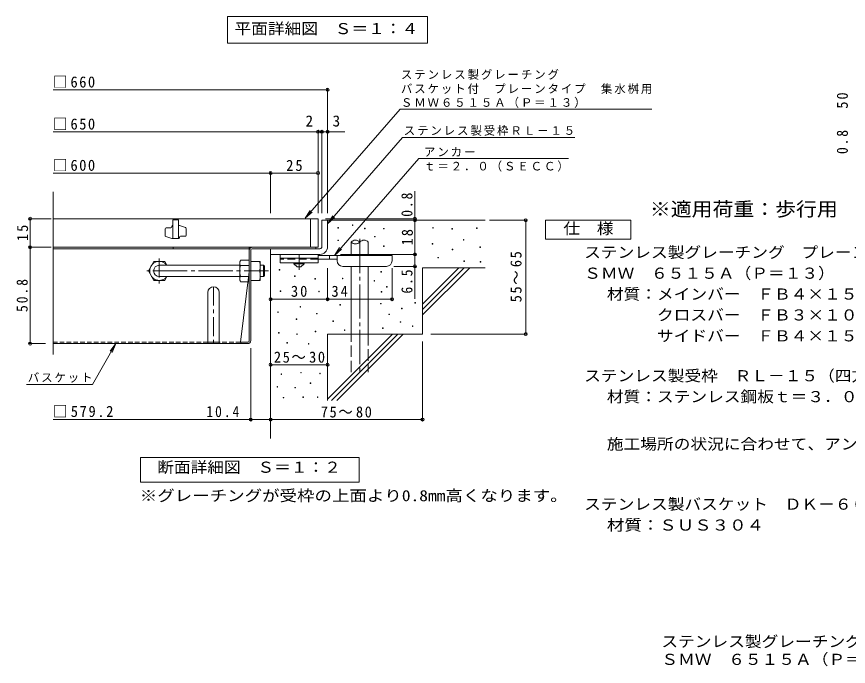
# Model space of a CAD drawing. Units: millimetres at full size, sheet at 1:4, with parts at other scales. Extents: x -953 to 1047, y -779 to 782.
# Drawn here: x -825 to 51, y -779 to -95 of the extents above; entities that cross this region are included whole.
import ezdxf
from ezdxf.enums import TextEntityAlignment as Align

# ---------------------------------------------------------------- set-up
doc = ezdxf.new("R2010")
doc.units = ezdxf.units.MM
doc.header["$LTSCALE"] = 4
doc.header["$PDMODE"] = 32
doc.header["$PDSIZE"] = 3.2
for name, pattern in [('CHAIN1', [8, 5, -1, 1, -1]), ('CHAIN2', [12, 9, -1, 1, -1]), ('DASHED1', [1.8, 1.2, -0.6]), ('DASHED2', [3, 2, -1]), ('DASHED3', [4, 3, -1])]:
    doc.linetypes.add(name, pattern=pattern)
for name, color, linetype, lineweight in [('A-4_その他', 7, 'Continuous', 9), ('A-5_文字', 7, 'Continuous', 9), ('D-0_芯', 7, 'Continuous', 9), ('D-1_躯体', 2, 'Continuous', 9), ('D-2_仕上', 3, 'Continuous', 9), ('D-4_その他', 7, 'Continuous', 9), ('D-5_文字', 7, 'Continuous', 9), ('D-6_寸法', 6, 'Continuous', 9), ('D-7_ハッチ', 2, 'Continuous', 9), ('D-8_記号', 2, 'Continuous', 9), ('D-9_0-HOJO', 4, 'Continuous', 9), ('D-B_7-WAKU-T', 2, 'Continuous', 9)]:
    doc.layers.add(name, color=color, linetype=linetype, lineweight=lineweight)
doc.layers.add('F-5_F-5ﾚｲﾔ', color=2, linetype='Continuous')
doc.styles.add('ＭＳ ゴシック', font='')
doc.styles.get('ＭＳ ゴシック').set_extended_font_data('MS Gothic')

msp = doc.modelspace()

# ---------------------------------------------------------------- linework, layer by layer
at = {"layer": 'A-5_文字'}
for p, q in [((-602.491, -94.561), (-392.091, -94.561)), ((-602.491, -94.561), (-602.491, -122.561)), ((-392.091, -94.561), (-392.091, -122.561)), ((-602.491, -122.561), (-392.091, -122.561))]:
    msp.add_line(p, q, dxfattribs=at)
at = {"layer": 'D-0_芯'}
for points in [[(-471.086, -314.619), (-471.086, -314.019), (-470.486, -314.019), (-470.486, -314.619)], [(-486.441, -317.515), (-486.441, -316.915), (-485.842, -316.915), (-485.842, -317.515)], [(-458.233, -318.056), (-458.233, -317.455), (-457.633, -317.455), (-457.633, -318.056)], [(-438.257, -318.327), (-438.257, -317.727), (-437.657, -317.727), (-437.657, -318.327)], [(-386.554, -317.515), (-386.554, -316.915), (-385.953, -316.915), (-385.953, -317.515)], [(-366.251, -318.598), (-366.251, -317.998), (-365.651, -317.998), (-365.651, -318.598)], [(-340.264, -317.786), (-340.264, -317.186), (-339.664, -317.186), (-339.664, -317.786)], [(-486.378, -330.582), (-486.378, -329.982), (-485.778, -329.982), (-485.778, -330.582)], [(-447.732, -326.719), (-447.732, -326.119), (-447.132, -326.119), (-447.132, -326.719)], [(-354.174, -330.085), (-354.174, -329.485), (-353.574, -329.485), (-353.574, -330.085)], [(-438.281, -336.695), (-438.281, -336.094), (-437.681, -336.094), (-437.681, -336.695)], [(-387.095, -334.298), (-387.095, -333.698), (-386.495, -333.698), (-386.495, -334.298)], [(-365.981, -340.254), (-365.981, -339.653), (-365.38, -339.653), (-365.38, -340.254)], [(-336.754, -337.756), (-336.754, -337.156), (-336.153, -337.156), (-336.153, -337.756)], [(-381.114, -348.82), (-381.114, -348.22), (-380.514, -348.22), (-380.514, -348.82)], [(-353.659, -352.557), (-353.659, -351.957), (-353.059, -351.957), (-353.059, -352.557)], [(-336.492, -353.151), (-336.492, -352.55), (-335.892, -352.55), (-335.892, -353.151)], [(-548.177, -361.755), (-548.177, -361.155), (-547.578, -361.155), (-547.578, -361.755)], [(-532.037, -368.303), (-532.037, -367.703), (-531.437, -367.703), (-531.437, -368.303)], [(-441.082, -363.752), (-441.082, -363.152), (-440.482, -363.152), (-440.482, -363.752)], [(-510.72, -371.196), (-510.72, -370.596), (-510.12, -370.596), (-510.12, -371.196)], [(-481.68, -370.727), (-481.68, -370.127), (-481.08, -370.127), (-481.08, -370.727)], [(-448.293, -373.181), (-448.293, -372.58), (-447.692, -372.58), (-447.692, -373.181)], [(-547.018, -384.202), (-547.018, -383.602), (-546.418, -383.602), (-546.418, -384.202)], [(-506.622, -384.597), (-506.622, -383.997), (-506.022, -383.997), (-506.022, -384.597)], [(-440.831, -384.992), (-440.831, -384.392), (-440.231, -384.392), (-440.231, -384.992)], [(-435.21, -379.494), (-435.21, -378.893), (-434.61, -378.893), (-434.61, -379.494)], [(-526.182, -400.665), (-526.182, -400.065), (-525.582, -400.065), (-525.582, -400.665)], [(-484.178, -398.64), (-484.178, -398.039), (-483.578, -398.039), (-483.578, -398.64)], [(-441.398, -397.386), (-441.398, -396.786), (-440.798, -396.786), (-440.798, -397.386)], [(-419.344, -402.342), (-419.344, -401.742), (-418.744, -401.742), (-418.744, -402.342)], [(-405.247, -396.356), (-405.247, -395.756), (-404.648, -395.756), (-404.648, -396.356)], [(-549.753, -406.221), (-549.753, -405.621), (-549.153, -405.621), (-549.153, -406.221)], [(-508.84, -407.879), (-508.84, -407.279), (-508.24, -407.279), (-508.24, -407.879)], [(-432.613, -408.62), (-432.613, -408.02), (-432.013, -408.02), (-432.013, -408.62)], [(-530.276, -413.648), (-530.276, -413.047), (-529.676, -413.047), (-529.676, -413.648)], [(-491.62, -415.87), (-491.62, -415.27), (-491.02, -415.27), (-491.02, -415.87)], [(-420.697, -416.689), (-420.697, -416.089), (-420.098, -416.089), (-420.098, -416.689)], [(-407.955, -420.989), (-407.955, -420.389), (-407.355, -420.389), (-407.355, -420.989)], [(-548.787, -427.992), (-548.787, -427.392), (-548.187, -427.392), (-548.187, -427.992)], [(-529.777, -429.547), (-529.777, -428.946), (-529.177, -428.946), (-529.177, -429.547)], [(-510.263, -426.573), (-510.263, -425.973), (-509.662, -425.973), (-509.662, -426.573)], [(-479.573, -425.344), (-479.573, -424.744), (-478.973, -424.744), (-478.973, -425.344)], [(-439.412, -423.102), (-439.412, -422.502), (-438.812, -422.502), (-438.812, -423.102)], [(-540.213, -438.624), (-540.213, -438.024), (-539.613, -438.024), (-539.613, -438.624)], [(-517.406, -439.653), (-517.406, -439.052), (-516.806, -439.052), (-516.806, -439.653)], [(-546.198, -471.582), (-546.198, -470.982), (-545.597, -470.982), (-545.597, -471.582)], [(-525.489, -470.06), (-525.489, -469.459), (-524.889, -469.459), (-524.889, -470.06)], [(-505.542, -470.821), (-505.542, -470.221), (-504.942, -470.221), (-504.942, -470.821)], [(-515.439, -481.175), (-515.439, -480.575), (-514.839, -480.575), (-514.839, -481.175)], [(-550.461, -484.982), (-550.461, -484.382), (-549.861, -484.382), (-549.861, -484.982)], [(-531.58, -485.896), (-531.58, -485.295), (-530.98, -485.295), (-530.98, -485.896)], [(-543.914, -496.402), (-543.914, -495.802), (-543.314, -495.802), (-543.314, -496.402)], [(-523.205, -495.793), (-523.205, -495.193), (-522.605, -495.193), (-522.605, -495.793)], [(-507.978, -495.793), (-507.978, -495.193), (-507.378, -495.193), (-507.378, -495.793)]]:
    msp.add_lwpolyline(points, close=True, dxfattribs=at)
at = {"layer": 'D-1_躯体'}
for p, q in [((-503.292, -309.135), (-497.292, -309.135)), ((-503.292, -337.135), (-503.292, -309.135)), ((-497.292, -309.135), (-497.292, -337.135)), ((-557.295, -339.135), (-505.292, -339.135)), ((-557.292, -345.135), (-557.292, -339.135)), ((-505.292, -345.135), (-557.295, -345.135))]:
    msp.add_line(p, q, dxfattribs=at)
at = {"layer": 'D-1_躯体', "color": 3}
for p, q in [((-568.099, -356.535), (-564.699, -356.535)), ((-564.699, -356.535), (-563.699, -357.535)), ((-564.699, -368.535), (-564.699, -356.535)), ((-563.699, -367.535), (-563.699, -357.535)), ((-564.699, -368.535), (-563.699, -367.535)), ((-568.099, -368.535), (-564.699, -368.535))]:
    msp.add_line(p, q, dxfattribs=at)
at = {"layer": 'D-1_躯体'}
for centre, radius, start, end in [((-505.292, -337.135), 8, 270, 0.00024), ((-505.292, -337.135), 2, 270, 0.0002), ((-505.292, -337.136), 2, 270.02448, 0.01074)]:
    msp.add_arc(centre, radius, start, end, dxfattribs=at)
at = {"layer": 'D-2_仕上'}
for p, q in [((-786.359, -450.512), (-786.359, -279.256)), ((-507.292, -307.535), (-786.359, -307.535)), ((-660.292, -308.535), (-660.292, -328.535)), ((-654.292, -308.535), (-660.292, -308.535)), ((-654.292, -308.535), (-654.292, -328.535)), ((-653.292, -314.535), (-654.292, -314.535)), ((-646.955, -316.799), (-653.292, -314.535)), ((-515.292, -337.535), (-515.292, -307.535)), ((-507.292, -307.535), (-507.292, -337.535)), ((-668.292, -325.33), (-668.292, -318.035)), ((-667.292, -317.035), (-662.292, -317.035)), ((-661.292, -316.035), (-661.292, -315.536)), ((-646.292, -317.74), (-646.292, -325.035)), ((-667.628, -326.273), (-661.292, -328.535)), ((-654.292, -328.535), (-661.292, -328.535)), ((-653.292, -327.535), (-653.292, -327.036)), ((-652.292, -326.035), (-647.292, -326.035)), ((-786.359, -337.535), (-507.292, -337.535))]:
    msp.add_line(p, q, dxfattribs=at)
for centre, start, end in [((-660.292, -315.536), 90, 180), ((-667.292, -318.035), 90, 180), ((-662.292, -316.035), 270, 0), ((-647.292, -317.74), 0, 70.34616), ((-667.292, -325.33), 180, 250.34616), ((-654.292, -327.535), 270, 0), ((-652.292, -327.036), 90, 180), ((-647.292, -325.035), 270, 0)]:
    msp.add_arc(centre, 1, start, end, dxfattribs=at)
at = {"layer": 'D-4_その他'}
for p, q in [((-786.359, -171.588), (-497.292, -171.588)), ((-497.292, -301.553), (-497.292, -170.388)), ((-786.359, -215.867), (-479.018, -215.867)), ((-507.292, -301.553), (-507.292, -214.667)), ((-503.292, -301.553), (-503.292, -214.667)), ((-557.292, -301.553), (-557.292, -258.167)), ((-405.309, -309.135), (-405.309, -278.557)), ((-788.499, -307.535), (-811.719, -307.535)), ((-810.519, -337.535), (-810.519, -307.535)), ((-404.109, -307.535), (-499.292, -307.535)), ((-405.309, -309.135), (-405.309, -345.135)), ((-326.88, -309.135), (-287.418, -309.135)), ((-288.618, -429.135), (-288.618, -309.135)), ((-788.499, -337.535), (-811.719, -337.535)), ((-810.519, -337.535), (-810.519, -439.135)), ((-483.691, -345.135), (-404.109, -345.135)), ((-405.309, -345.135), (-405.309, -391.835)), ((-404.109, -357.735), (-427.292, -357.735)), ((-497.292, -393.576), (-497.292, -359.735)), ((-429.292, -393.576), (-429.292, -359.735)), ((-388.397, -429.135), (-287.418, -429.135)), ((-397.291, -436.793), (-397.291, -520.335)), ((-811.719, -439.135), (-794.359, -439.135)), ((-720.114, -439.135), (-723.941, -448.374)), ((-578.099, -520.335), (-578.099, -443.935)), ((-557.292, -461.383), (-497.292, -461.383)), ((-814.191, -482.142), (-744.944, -482.142)), ((-578.099, -519.135), (-786.359, -519.135)), ((-557.292, -519.135), (-578.099, -519.135)), ((-557.292, -519.135), (-397.291, -519.135))]:
    msp.add_line(p, q, dxfattribs=at)
for points in [[(-786.359, -259.368), (-557.292, -259.368), (-507.292, -259.368)], [(-557.292, -392.376), (-497.292, -392.376), (-429.292, -392.376)], [(-744.944, -482.142), (-720.114, -439.135), (-726.202, -447.069)]]:
    msp.add_lwpolyline(points, dxfattribs=at)
for p in [(-497.292, -171.588), (-507.292, -215.867), (-503.292, -215.867), (-497.292, -215.867), (-557.292, -259.368), (-507.292, -259.368), (-810.519, -307.535), (-405.309, -307.535), (-405.309, -309.135), (-288.618, -309.135), (-810.519, -337.535), (-405.309, -345.135), (-405.309, -357.735), (-557.292, -392.376), (-497.292, -392.376), (-429.292, -392.376), (-288.618, -429.135), (-810.519, -439.135), (-557.292, -461.383), (-497.292, -461.383), (-578.099, -519.135), (-557.292, -519.135), (-397.291, -519.135)]:
    msp.add_point(p, dxfattribs=at)
at = {"layer": 'D-5_文字'}
for p, q in [((-420.952, -192.149), (-520.986, -307.082)), ((-420.952, -192.149), (-155.839, -192.149)), ((-418.265, -222.026), (-497.292, -312.823)), ((-418.265, -222.026), (-237.018, -222.026)), ((-401.124, -243.971), (-490.044, -346.135)), ((-401.124, -243.971), (-243.447, -243.971)), ((-520.986, -307.082), (-515.462, -298.747)), ((-520.986, -307.082), (-513.493, -300.461)), ((-497.292, -312.823), (-491.767, -304.488)), ((-497.292, -312.823), (-489.798, -306.201)), ((-490.044, -346.135), (-484.519, -337.799)), ((-490.044, -346.135), (-482.551, -339.513))]:
    msp.add_line(p, q, dxfattribs=at)
for points in [[(-267.865, -329.135), (-267.865, -309.135), (-177.865, -309.135), (-177.865, -329.135)], [(-694.089, -585.135), (-694.089, -559.135), (-464.089, -559.135), (-464.089, -585.135)]]:
    msp.add_lwpolyline(points, close=True, dxfattribs=at)
at = {"layer": 'D-6_寸法'}
for p, q in [((-497.292, -309.135), (-331.291, -309.135)), ((-472.375, -346.135), (-472.375, -332.135)), ((-454.375, -346.135), (-454.375, -332.135)), ((-557.292, -345.135), (-557.292, -539.135)), ((-472.375, -429.135), (-472.375, -357.735)), ((-454.375, -429.135), (-454.375, -357.735)), ((-397.292, -359.135), (-331.291, -359.135)), ((-397.292, -359.135), (-397.292, -429.135)), ((-397.292, -397.539), (-358.887, -359.135)), ((-397.292, -403.196), (-353.231, -359.135)), ((-397.292, -408.852), (-347.575, -359.135)), ((-497.292, -429.135), (-397.292, -429.135)), ((-497.292, -497.538), (-428.888, -429.135)), ((-497.292, -429.135), (-497.292, -499.135)), ((-493.232, -499.135), (-423.232, -429.135)), ((-487.576, -499.135), (-417.575, -429.135))]:
    msp.add_line(p, q, dxfattribs=at)
at = {"layer": 'D-6_寸法', "linetype": 'CHAIN2'}
msp.add_line((-463.375, -328.749), (-463.375, -469.135), dxfattribs=at)
at = {"layer": 'D-6_寸法', "linetype": 'DASHED3'}
for p, q in [((-472.375, -469.135), (-472.375, -429.135)), ((-454.375, -429.135), (-454.375, -469.135))]:
    msp.add_line(p, q, dxfattribs=at)
at = {"layer": 'D-6_寸法'}
for centre, start, end in [((-467.875, -336.197), 42.07146, 137.92854), ((-467.875, -328.073), 222.07146, 317.92854), ((-458.875, -336.197), 42.07146, 137.92854)]:
    msp.add_arc(centre, 6.062, start, end, dxfattribs=at)
at = {"layer": 'D-7_ハッチ'}
for p, q in [((-579.699, -337.535), (-786.359, -337.535)), ((-579.699, -339.135), (-786.359, -339.135)), ((-659.701, -337.535), (-659.701, -339.135)), ((-579.699, -436.202), (-579.699, -337.535)), ((-578.099, -435.935), (-578.099, -340.469)), ((-576.766, -339.135), (-509.692, -339.135)), ((-576.499, -337.535), (-509.692, -337.535)), ((-509.692, -337.535), (-509.692, -339.135)), ((-579.699, -363.535), (-588.923, -437.535)), ((-581.032, -437.535), (-588.923, -437.535)), ((-581.299, -439.135), (-786.359, -439.135))]:
    msp.add_line(p, q, dxfattribs=at)
at = {"layer": 'D-7_ハッチ', "linetype": 'DASHED1'}
for p, q in [((-623.299, -437.535), (-786.359, -437.535)), ((-588.923, -437.535), (-611.299, -437.535))]:
    msp.add_line(p, q, dxfattribs=at)
at = {"layer": 'D-7_ハッチ'}
for centre, radius, start, end in [((-576.499, -340.735), 3.2, 90, 180), ((-576.766, -340.469), 1.333, 90, 180), ((-587.323, -437.535), 1.6, 180, 270), ((-581.299, -435.935), 3.2, 270, 0), ((-581.032, -436.202), 1.333, 270, 0)]:
    msp.add_arc(centre, radius, start, end, dxfattribs=at)
at = {"layer": 'D-8_記号', "linetype": 'CHAIN1'}
for p, q in [((-674.492, -349.343), (-674.492, -375.728)), ((-661.299, -362.535), (-687.685, -362.535)), ((-617.299, -379.135), (-617.299, -439.135))]:
    msp.add_line(p, q, dxfattribs=at)
at = {"layer": 'D-8_記号'}
for p, q in [((-623.299, -385.135), (-623.299, -439.135)), ((-611.299, -385.135), (-611.299, -439.135)), ((-623.299, -437.535), (-611.299, -437.535))]:
    msp.add_line(p, q, dxfattribs=at)
msp.add_arc((-617.299, -385.135), 6, 0, 180, dxfattribs=at)
at = {"layer": 'D-9_0-HOJO', "color": 3}
for p, q in [((-547.292, -345.135), (-547.292, -354.135)), ((-507.292, -345.135), (-547.292, -345.135)), ((-507.292, -349.135), (-547.292, -349.135)), ((-507.292, -345.135), (-507.292, -354.135)), ((-507.292, -354.135), (-547.292, -354.135))]:
    msp.add_line(p, q, dxfattribs=at)
at = {"layer": 'D-9_0-HOJO', "color": 3, "linetype": 'DASHED2'}
msp.add_line((-507.292, -350.135), (-547.292, -350.135), dxfattribs=at)
at = {"layer": 'D-9_0-HOJO', "linetype": 'CHAIN1'}
msp.add_line((-527.292, -361.231), (-527.292, -345.135), dxfattribs=at)
at = {"layer": 'D-9_0-HOJO'}
for p, q in [((-429.292, -346.135), (-507.292, -346.135)), ((-487.282, -350.135), (-507.292, -350.135)), ((-495.292, -350.135), (-495.292, -346.135)), ((-487.292, -351.735), (-487.292, -346.135)), ((-429.292, -351.735), (-429.292, -346.135)), ((-481.292, -357.735), (-435.292, -357.735))]:
    msp.add_line(p, q, dxfattribs=at)
at = {"layer": 'D-9_0-HOJO', "color": 2}
for p, q in [((-532.792, -355.135), (-532.792, -354.135)), ((-532.792, -355.135), (-529.292, -358.135)), ((-532.792, -355.135), (-521.792, -355.135)), ((-529.292, -358.135), (-525.292, -358.135)), ((-525.292, -358.135), (-521.792, -355.135)), ((-521.792, -355.135), (-521.792, -354.135))]:
    msp.add_line(p, q, dxfattribs=at)
at = {"layer": 'D-9_0-HOJO'}
for centre, start, end in [((-481.292, -351.735), 180, 270), ((-435.292, -351.735), 270, 0)]:
    msp.add_arc(centre, 6, start, end, dxfattribs=at)
at = {"layer": 'D-B_7-WAKU-T'}
for p, q in [((-685.992, -362.535), (-680.218, -352.535)), ((-680.218, -352.535), (-668.765, -352.535)), ((-666.465, -356.52), (-668.765, -352.535)), ((-589.699, -352.535), (-588.833, -351.035)), ((-589.699, -372.535), (-589.699, -352.535)), ((-579.699, -351.035), (-588.833, -351.035)), ((-588.833, -356.809), (-579.699, -356.809)), ((-578.099, -352.535), (-568.099, -352.535)), ((-568.099, -372.535), (-568.099, -352.535)), ((-685.992, -362.535), (-680.218, -372.535)), ((-578.099, -362.535), (-568.965, -362.535)), ((-680.218, -372.535), (-668.765, -372.535)), ((-666.456, -368.535), (-668.765, -372.535)), ((-589.699, -372.535), (-588.833, -374.035)), ((-588.833, -368.262), (-579.699, -368.262)), ((-579.699, -374.035), (-588.833, -374.035)), ((-578.099, -372.535), (-568.099, -372.535))]:
    msp.add_line(p, q, dxfattribs=at)
at = {"layer": 'D-B_7-WAKU-T', "color": 3}
for p, q in [((-674.492, -356.535), (-589.699, -356.535)), ((-674.492, -368.535), (-589.699, -368.535))]:
    msp.add_line(p, q, dxfattribs=at)
at = {"layer": 'D-B_7-WAKU-T', "color": 3, "linetype": 'CHAIN2'}
msp.add_line((-681.068, -362.535), (-559.49, -362.535), dxfattribs=at)
at = {"layer": 'D-B_7-WAKU-T', "linetype": 'CHAIN1'}
msp.add_line((-562.726, -362.535), (-568.849, -362.535), dxfattribs=at)
at = {"layer": 'D-B_7-WAKU-T'}
for centre, radius, start, end in [((-674.492, -362.535), 10, 36.87019, 323.12981), ((-583.135, -354.325), 6.579, 149.99998, 176.07924), ((-584.229, -353.855), 5.47, 180.2103, 212.68507), ((-570.334, -362.535), 19.365, 162.79973, 197.20026), ((-582.965, -357.535), 14.866, 340.34633, 19.65366), ((-582.965, -367.535), 14.866, 340.34633, 19.65366), ((-584.229, -371.216), 5.47, 147.31491, 179.78969), ((-583.135, -370.746), 6.579, 183.92075, 210)]:
    msp.add_arc(centre, radius, start, end, dxfattribs=at)
at = {"layer": 'D-B_7-WAKU-T', "color": 3}
msp.add_arc((-674.492, -362.535), 6, 90, 270, dxfattribs=at)

# ---------------------------------------------------------------- texts
at = {"layer": 'A-4_その他', "color": 2, "char_height": 11.73, "attachment_point": 7, "rotation": 90, "style": 'ＭＳ ゴシック'}
for s, insert in [('\\T1.27;\\W0.95;50', (50.808, -191.595)), ('\\T1.27;\\W0.9;0.8', (50.808, -239.37))]:
    msp.add_mtext(s, dxfattribs=dict(at, insert=insert))
at = {"layer": 'A-5_文字', "color": 2, "style": 'ＭＳ ゴシック', "width": 1.1}
msp.add_text('平面詳細図\u3000Ｓ＝１：４', height=11.73, dxfattribs=at).set_placement((-595.291, -116.561), align=Align.BOTTOM_LEFT)
at = {"layer": 'D-4_その他', "color": 2, "style": 'ＭＳ ゴシック'}
for s, p in [('2', (-520.47, -213.867)), ('3', (-491.971, -213.867))]:
    msp.add_text(s, height=11.73, dxfattribs=at).set_placement(p, align=Align.BOTTOM_LEFT)
for s, width, p in [('施工場所の状況に合わせて、アンカーをプライヤー等で折り曲げてご使用ください。', 1.1, (-203.145, -554.304)), ('※グレーチングが受枠の上面より0.8mm高くなります。', 1.15, (-695.039, -608.721)), ('ステンレス製バスケット\u3000ＤＫ－６００－Ｓ', 1.1, (-227.029, -617.689)), ('材質：ＳＵＳ３０４', 1.15, (-203.145, -639.689))]:
    msp.add_text(s, height=11.73, dxfattribs=dict(at, width=width)).set_placement(p, align=Align.BOTTOM_LEFT)
at = {"layer": 'D-4_その他', "color": 2, "char_height": 11.73, "attachment_point": 7, "style": 'ＭＳ ゴシック'}
for s, insert in [('\\T1.21;\\W0.95;□660', (-786.359, -169.588)), ('\\T1.21;\\W0.95;□650', (-786.359, -213.867)), ('\\T1.21;\\W0.95;□600', (-786.359, -257.368)), ('\\T1.27;\\W0.95;25', (-540.791, -257.368)), ('\\T1.27;\\W0.95;30', (-535.792, -389.976)), ('\\T1.27;\\W0.95;34', (-493.145, -389.976)), ('\\T1.22;\\W0.95;25～30', (-553.792, -459.383)), ('\\T1.23;\\W0.95;□579.2', (-786.359, -516.735)), ('\\T1.28;\\W0.9;10.4', (-624.929, -516.735)), ('\\T1.22;\\W0.95;75～80', (-504.439, -517.135))]:
    msp.add_mtext(s, dxfattribs=dict(at, insert=insert))
at = {"layer": 'D-4_その他', "color": 2, "char_height": 11.73, "attachment_point": 7, "rotation": 90, "style": 'ＭＳ ゴシック'}
for s, insert in [('\\T1.27;\\W0.9;0.8', (-407.709, -305.475)), ('\\T1.27;\\W0.95;15', (-812.519, -331.035)), ('\\T1.27;\\W0.95;18', (-407.309, -335.635)), ('\\T1.22;\\W0.95;55～65', (-292.83, -395.635)), ('\\T1.27;\\W0.9;6.5', (-407.709, -386.413)), ('\\T1.28;\\W0.9;50.8', (-812.919, -405.835))]:
    msp.add_mtext(s, dxfattribs=dict(at, insert=insert))
at = {"layer": 'D-4_その他', "insert": (-812.944, -480.239), "char_height": 8.798, "attachment_point": 7, "style": 'ＭＳ ゴシック'}
msp.add_mtext('\\T1.17;バスケット', dxfattribs=at)
at = {"layer": 'D-5_文字', "color": 3, "style": 'ＭＳ ゴシック', "width": 1.1}
msp.add_text('※適用荷重：歩行用', height=14.66, dxfattribs=at).set_placement((-157.865, -309.135), align=Align.BOTTOM_LEFT)
at = {"layer": 'D-5_文字', "color": 2, "style": 'ＭＳ ゴシック', "width": 1.1}
for s, p in [('仕\u3000様', (-248.866, -327.135)), ('ステンレス製グレーチング\u3000プレーンタイプ\u3000集水桝用', (-227.029, -352.304)), ('ＳＭＷ\u3000６５１５Ａ（Ｐ＝１３）', (-227.029, -374.304)), ('材質：メインバー\u3000ＦＢ４×１５（ＳＵＳ３０４）', (-203.145, -396.304)), ('\u3000\u3000\u3000クロスバー\u3000ＦＢ３×１０（ＳＵＳ３０４）', (-203.145, -418.304)), ('\u3000\u3000\u3000サイドバー\u3000ＦＢ４×１５（ＳＵＳ３０４）', (-203.145, -440.304)), ('ステンレス製受枠\u3000ＲＬ－１５（四方枠）', (-227.029, -482.385)), ('材質：ステンレス鋼板ｔ＝３．０（ＳＵＳ３０４）', (-203.144, -504.385)), ('断面詳細図\u3000Ｓ＝１：２', (-676.719, -578.747))]:
    msp.add_text(s, height=11.73, dxfattribs=at).set_placement(p, align=Align.BOTTOM_LEFT)
at = {"layer": 'D-5_文字', "char_height": 8.798, "attachment_point": 7, "style": 'ＭＳ ゴシック'}
for s, insert in [('\\T1.17;ステンレス製グレーチング', (-419.989, -161.098)), ('\\T1.17;バスケット付\u3000プレーンタイプ\u3000集水桝用', (-419.989, -176.085)), ('\\T1.17;ＳＭＷ６５１５Ａ（Ｐ＝１３）', (-419.989, -190.741)), ('\\T1.17;ステンレス製受枠ＲＬ－１５', (-417.018, -220.122)), ('\\T1.17;アンカー', (-395.667, -242.107)), ('\\T1.17;ｔ＝２．０（ＳＥＣＣ）', (-395.667, -257.834))]:
    msp.add_mtext(s, dxfattribs=dict(at, insert=insert))
at = {"layer": 'F-5_F-5ﾚｲﾔ', "style": 'ＭＳ ゴシック', "width": 1.1}
for s, p in [('ステンレス製グレーチング\u3000バスケット付\u3000プレーンタイプ\u3000集水桝用', (-145.731, -762.372)), ('ＳＭＷ\u3000６５１５Ａ（Ｐ＝１３）＋ＲＬ－１５（四方枠）＋ＤＫ－６００－Ｓ', (-145.731, -781.233))]:
    msp.add_text(s, height=11.73, dxfattribs=at).set_placement(p, align=Align.BOTTOM_LEFT)

doc.saveas('drawing.dxf')
